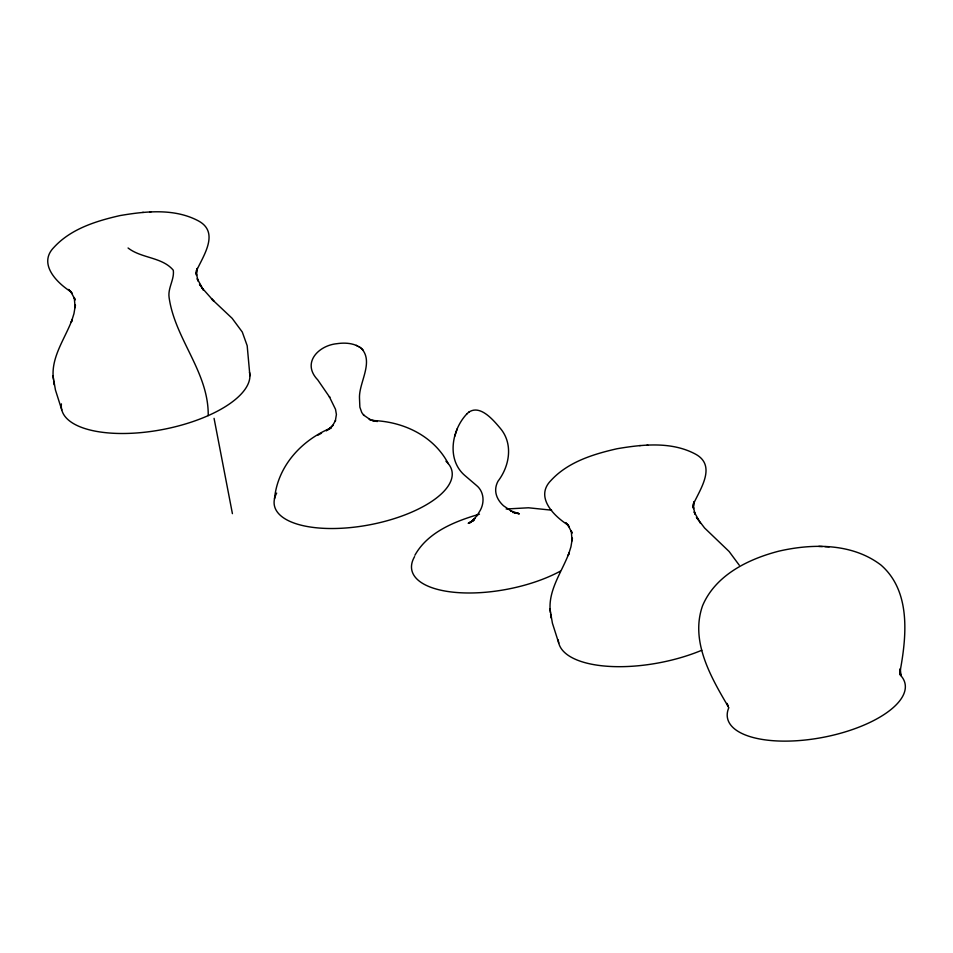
<?xml version="1.0" encoding="UTF-8"?>
<svg xmlns="http://www.w3.org/2000/svg" width="953" height="953" viewBox="0 0 953 953"><rect width="100%" height="100%" fill="white"/><g stroke="black" fill="none" stroke-linecap="round" stroke-linejoin="round"><path stroke-width="1.43" d="M53.463 379.556C50.366 357.649 65.066 338.827 72.237 319.338L71.249 322.352L73.953 313.644L75.406 304.972L75.132 307.605L74.263 297.55L75.156 299.921L70.689 291.332L72.225 293.667L68.556 289.426L70.784 291.678C56.668 282.672 37.763 263.671 53.976 247.315C70.963 228.791 96.253 220.989 120.054 215.569C145.88 211.173 174.828 208.123 198.76 221.084C219.94 232.794 202.894 256.393 196.318 271.176L197.223 268.412L196.247 273.88L196.532 271.26L196.556 275.393L196.235 272.915L198.093 281.052L197.2 278.669L203.501 290.177L199.475 284.113L201.012 286.436M550.441 612.731C547.332 590.824 562.032 572.003 569.203 552.514L568.214 555.528L570.93 546.819L572.384 538.147L572.098 540.78L571.228 530.738L572.122 533.096L567.654 524.507L569.203 526.842L565.522 522.601L567.75 524.853C553.633 515.859 534.728 496.847 550.953 480.491C567.94 461.967 593.219 454.164 617.032 448.744C642.846 444.348 671.805 441.299 695.738 454.259C716.918 465.969 699.859 489.568 693.296 504.351L694.201 501.588L693.224 507.056L693.498 504.435L693.522 508.58L693.212 506.091L695.071 514.227L694.165 511.856L700.467 523.352M467.137 413.626C451.698 429.529 446.373 459.489 464.719 475.392L476.155 485.16C483.957 491.248 484.708 501.921 480.467 509.95L477.06 515.633L477.62 514.882L472.759 520.529L474.916 518.468L469.579 522.935L473.415 520.326L468.209 523.304L474.189 520.267M274.488 498.848C277.657 466.077 301.47 440.191 331.036 427.968L326.271 430.756L331.596 427.063L328.737 429.35L332.907 425.276L332.263 426.146L335.504 420.595L335.301 421.226L336.409 414.46L335.516 409.313L329.381 396.782L329.762 397.353L317.742 379.878C301.351 362.819 318.636 345.451 336.85 343.699C345.117 342.461 354.325 343.044 361.235 348.238C374.326 361.902 358.709 382.749 359.495 398.259L359.865 407.145L361.759 412.53L363.939 415.448L363.45 414.948L370.562 419.868L369.216 419.32L377.388 421.488L372.135 420.523C402.857 421.297 433.591 435.604 448.315 463.718M457.202 428.85L454.736 436.343M414.889 555.277C427.873 531.929 455.117 521.267 479.466 514.155M468.697 412.268C480.181 404.108 493.571 420.368 500.134 428.123C513.441 443.586 509.676 465.981 498.014 481.205C493.32 489.866 495.917 498.812 503.506 505.769L511.487 511.213L510.474 510.665L519.337 513.917L515.025 512.797M466.72 413.983L468.971 412.03M317.754 435.247L321.542 433.186M506.162 509.009L528.486 507.782L551.573 510.177M142.688 212.4L143.307 212.376M150.038 212.007L150.872 211.959M639.654 445.575L640.273 445.551M647.016 445.182L647.849 445.134M901.24 675.713L899.68 672.079L900.954 675.427L900.299 668.684L899.906 672.377C906.565 636.842 911.271 591.503 880.989 565.069C852.208 543.079 812.683 543.389 778.863 551.156C748.331 559.042 715.584 575.028 702.599 605.643C689.984 641.131 710.831 677.059 728.33 706.769L727.068 703.409L728.021 706.685M818.782 546.403L822.368 546.557M824.917 546.653L829.181 546.819M514.858 512.893L518.206 513.202L512.571 512.416M356.339 345.379L357.494 346.01M358.876 346.749L360.163 347.452M128.071 247.994C141.473 258.501 162.224 256.941 173.291 270.235C174.554 279.467 167.692 287.997 169.098 297.455C174.947 339.232 208.778 372.015 208.219 415.615M363.2 350.204L361.235 348.238M201.917 287.794L213.984 301.362L211.483 298.837L232.139 318.314L242.288 332.037L247.184 345.713L249.912 375.792M697.977 519.611L696.44 517.288L704.589 527.986L729.116 551.489L739.266 565.212M558.744 643.061L552.406 623.167L549.941 608.8M61.766 409.885L55.441 389.991L52.975 375.625M214.068 418.355L232.413 513.643M550.596 613.958L551.096 617.901M53.63 380.783L54.118 384.726M249.507 372.301A95.741 39.252 -10.9 0 1 157.555 430.446A95.741 39.252 -10.9 0 1 61.409 403.893M445.956 461.24A90.428 37.072 -10.9 0 1 369.24 524.889A90.428 37.072 -10.9 0 1 276.668 493.094M560.269 571.192A90.428 37.072 -10.9 0 1 453.962 592.266A90.428 37.072 -10.9 0 1 414.591 556.612M899.835 674.569A90.428 37.072 -10.9 0 1 823.416 737.288A90.428 37.072 -10.9 0 1 728.866 707.591M701.789 650.256A95.741 39.252 -10.9 0 1 607.311 666.266A95.741 39.252 -10.9 0 1 558.279 639.94"/></g></svg>
